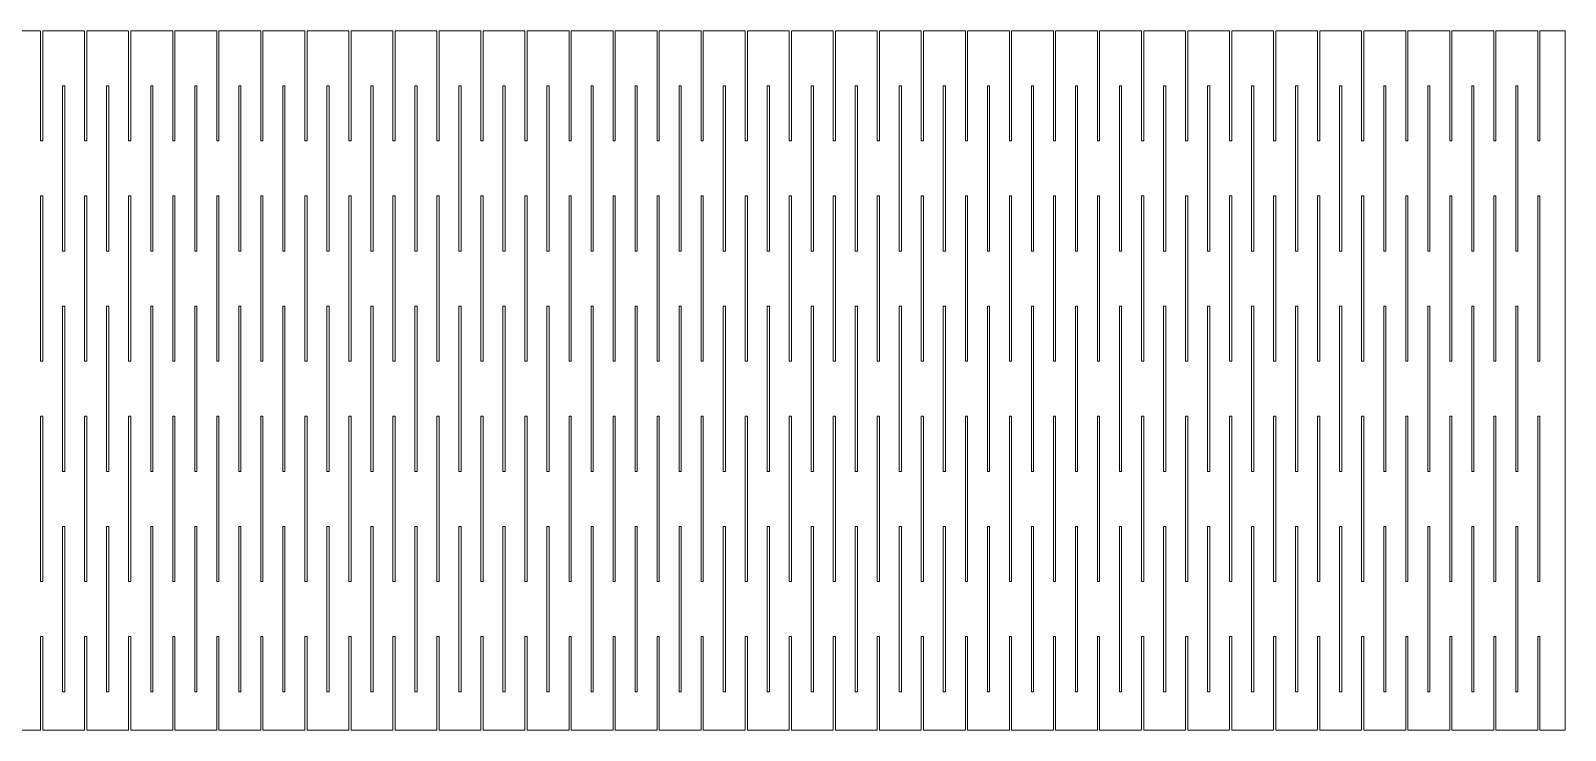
# Model space of a CAD drawing. Header units: millimetres. Extents: x 4 to 421, y -237 to -7.
# Drawn here: x 322.2 to 420.6, y -52.1 to -7.3 of the extents above; entities that cross this region are included whole.
import ezdxf

# ---------------------------------------------------------------- set-up
doc = ezdxf.new("R2010")
doc.units = ezdxf.units.MM
doc.header["$MEASUREMENT"] = 0
doc.layers.add('Layer 1', color=7, linetype='Continuous', lineweight=0)

msp = doc.modelspace()

# ---------------------------------------------------------------- linework, layer by layer
at = {"layer": 'Layer 1', "color": 5, "lineweight": 0, "true_color": 0x0000ff}
for p, q in [((322.846, -7.258), (320.165, -7.258)), ((322.846, -7.258), (322.846, -14.314)), ((322.987, -14.314), (322.987, -7.258)), ((325.668, -7.258), (322.987, -7.258)), ((325.668, -7.258), (325.668, -14.314)), ((325.809, -14.314), (325.809, -7.258)), ((328.49, -7.258), (325.809, -7.258)), ((328.49, -7.258), (328.49, -14.314)), ((328.631, -14.314), (328.631, -7.258)), ((331.313, -7.258), (328.631, -7.258)), ((331.313, -7.258), (331.313, -14.314)), ((331.454, -14.314), (331.454, -7.258)), ((334.135, -7.258), (331.454, -7.258)), ((334.135, -7.258), (334.135, -14.314)), ((334.276, -14.314), (334.276, -7.258)), ((336.957, -7.258), (334.276, -7.258)), ((336.957, -7.258), (336.957, -14.314)), ((337.098, -14.314), (337.098, -7.258)), ((339.779, -7.258), (337.098, -7.258)), ((339.779, -7.258), (339.779, -14.314)), ((339.92, -14.314), (339.92, -7.258)), ((342.601, -7.258), (339.92, -7.258)), ((342.601, -7.258), (342.601, -14.314)), ((342.743, -14.314), (342.743, -7.258)), ((345.424, -7.258), (342.743, -7.258)), ((345.424, -7.258), (345.424, -14.314)), ((345.565, -14.314), (345.565, -7.258)), ((348.246, -7.258), (345.565, -7.258)), ((348.246, -7.258), (348.246, -14.314)), ((348.387, -14.314), (348.387, -7.258)), ((351.068, -7.258), (348.387, -7.258)), ((351.068, -7.258), (351.068, -14.314)), ((351.209, -14.314), (351.209, -7.258)), ((353.89, -7.258), (351.209, -7.258)), ((353.89, -7.258), (353.89, -14.314)), ((354.031, -14.314), (354.031, -7.258)), ((356.713, -7.258), (354.031, -7.258)), ((356.713, -7.258), (356.713, -14.314)), ((356.854, -14.314), (356.854, -7.258)), ((359.535, -7.258), (356.854, -7.258)), ((359.535, -7.258), (359.535, -14.314)), ((359.676, -14.314), (359.676, -7.258)), ((362.357, -7.258), (359.676, -7.258)), ((362.357, -7.258), (362.357, -14.314)), ((362.498, -14.314), (362.498, -7.258)), ((365.179, -7.258), (362.498, -7.258)), ((365.179, -7.258), (365.179, -14.314)), ((365.32, -14.314), (365.32, -7.258)), ((368.001, -7.258), (365.32, -7.258)), ((368.001, -7.258), (368.001, -14.314)), ((368.143, -14.314), (368.143, -7.258)), ((370.824, -7.258), (368.143, -7.258)), ((370.824, -7.258), (370.824, -14.314)), ((370.965, -14.314), (370.965, -7.258)), ((373.646, -7.258), (370.965, -7.258)), ((373.646, -7.258), (373.646, -14.314)), ((373.787, -14.314), (373.787, -7.258)), ((376.468, -7.258), (373.787, -7.258)), ((376.468, -7.258), (376.468, -14.314)), ((376.609, -14.314), (376.609, -7.258)), ((379.29, -7.258), (376.609, -7.258)), ((379.29, -7.258), (379.29, -14.314)), ((379.431, -14.314), (379.431, -7.258)), ((382.113, -7.258), (379.431, -7.258)), ((382.113, -7.258), (382.113, -14.314)), ((382.254, -14.314), (382.254, -7.258)), ((384.935, -7.258), (382.254, -7.258)), ((384.935, -7.258), (384.935, -14.314)), ((385.076, -14.314), (385.076, -7.258)), ((387.757, -7.258), (385.076, -7.258)), ((387.757, -7.258), (387.757, -14.314)), ((387.898, -14.314), (387.898, -7.258)), ((390.579, -7.258), (387.898, -7.258)), ((390.579, -7.258), (390.579, -14.314)), ((390.72, -14.314), (390.72, -7.258)), ((393.401, -7.258), (390.72, -7.258)), ((393.401, -7.258), (393.401, -14.314)), ((393.543, -14.314), (393.543, -7.258)), ((396.224, -7.258), (393.543, -7.258)), ((396.224, -7.258), (396.224, -14.314)), ((396.365, -14.314), (396.365, -7.258)), ((399.046, -7.258), (396.365, -7.258)), ((399.046, -7.258), (399.046, -14.314)), ((399.187, -14.314), (399.187, -7.258)), ((401.868, -7.258), (399.187, -7.258)), ((401.868, -7.258), (401.868, -14.314)), ((402.009, -14.314), (402.009, -7.258)), ((404.69, -7.258), (402.009, -7.258)), ((404.69, -7.258), (404.69, -14.314)), ((404.831, -14.314), (404.831, -7.258)), ((407.513, -7.258), (404.831, -7.258)), ((407.513, -7.258), (407.513, -14.314)), ((407.654, -14.314), (407.654, -7.258)), ((410.335, -7.258), (407.654, -7.258)), ((410.335, -7.258), (410.335, -14.314)), ((410.476, -14.314), (410.476, -7.258)), ((413.157, -7.258), (410.476, -7.258)), ((413.157, -7.258), (413.157, -14.314)), ((413.298, -14.314), (413.298, -7.258)), ((415.979, -7.258), (413.298, -7.258)), ((415.979, -7.258), (415.979, -14.314)), ((416.12, -14.314), (416.12, -7.258)), ((418.801, -7.258), (416.12, -7.258)), ((418.801, -7.258), (418.801, -14.314)), ((420.565, -7.258), (418.943, -7.258)), ((418.943, -14.314), (418.943, -7.258)), ((420.565, -52.061), (420.565, -7.258)), ((324.398, -10.786), (324.257, -10.786)), ((324.257, -10.786), (324.257, -21.369)), ((324.398, -21.369), (324.398, -10.786)), ((327.22, -10.786), (327.079, -10.786)), ((327.079, -10.786), (327.079, -21.369)), ((327.22, -21.369), (327.22, -10.786)), ((330.043, -10.786), (329.901, -10.786)), ((329.901, -10.786), (329.901, -21.369)), ((330.043, -21.369), (330.043, -10.786)), ((332.865, -10.786), (332.724, -10.786)), ((332.724, -10.786), (332.724, -21.369)), ((332.865, -21.369), (332.865, -10.786)), ((335.687, -10.786), (335.546, -10.786)), ((335.546, -10.786), (335.546, -21.369)), ((335.687, -21.369), (335.687, -10.786)), ((338.509, -10.786), (338.368, -10.786)), ((338.368, -10.786), (338.368, -21.369)), ((338.509, -21.369), (338.509, -10.786)), ((341.331, -10.786), (341.19, -10.786)), ((341.19, -10.786), (341.19, -21.369)), ((341.331, -21.369), (341.331, -10.786)), ((344.154, -10.786), (344.013, -10.786)), ((344.013, -10.786), (344.013, -21.369)), ((344.154, -21.369), (344.154, -10.786)), ((346.976, -10.786), (346.835, -10.786)), ((346.835, -10.786), (346.835, -21.369)), ((346.976, -21.369), (346.976, -10.786)), ((349.798, -10.786), (349.657, -10.786)), ((349.657, -10.786), (349.657, -21.369)), ((349.798, -21.369), (349.798, -10.786)), ((352.62, -10.786), (352.479, -10.786)), ((352.479, -10.786), (352.479, -21.369)), ((352.62, -21.369), (352.62, -10.786)), ((355.443, -10.786), (355.301, -10.786)), ((355.301, -10.786), (355.301, -21.369)), ((355.443, -21.369), (355.443, -10.786)), ((358.265, -10.786), (358.124, -10.786)), ((358.124, -10.786), (358.124, -21.369)), ((358.265, -21.369), (358.265, -10.786)), ((361.087, -10.786), (360.946, -10.786)), ((360.946, -10.786), (360.946, -21.369)), ((361.087, -21.369), (361.087, -10.786)), ((363.909, -10.786), (363.768, -10.786)), ((363.768, -10.786), (363.768, -21.369)), ((363.909, -21.369), (363.909, -10.786)), ((366.731, -10.786), (366.59, -10.786)), ((366.59, -10.786), (366.59, -21.369)), ((366.731, -21.369), (366.731, -10.786)), ((369.554, -10.786), (369.413, -10.786)), ((369.413, -10.786), (369.413, -21.369)), ((369.554, -21.369), (369.554, -10.786)), ((372.376, -10.786), (372.235, -10.786)), ((372.235, -10.786), (372.235, -21.369)), ((372.376, -21.369), (372.376, -10.786)), ((375.198, -10.786), (375.057, -10.786)), ((375.057, -10.786), (375.057, -21.369)), ((375.198, -21.369), (375.198, -10.786)), ((378.02, -10.786), (377.879, -10.786)), ((377.879, -10.786), (377.879, -21.369)), ((378.02, -21.369), (378.02, -10.786)), ((380.843, -10.786), (380.701, -10.786)), ((380.701, -10.786), (380.701, -21.369)), ((380.843, -21.369), (380.843, -10.786)), ((383.665, -10.786), (383.524, -10.786)), ((383.524, -10.786), (383.524, -21.369)), ((383.665, -21.369), (383.665, -10.786)), ((386.487, -10.786), (386.346, -10.786)), ((386.346, -10.786), (386.346, -21.369)), ((386.487, -21.369), (386.487, -10.786)), ((389.309, -10.786), (389.168, -10.786)), ((389.168, -10.786), (389.168, -21.369)), ((389.309, -21.369), (389.309, -10.786)), ((392.131, -10.786), (391.99, -10.786)), ((391.99, -10.786), (391.99, -21.369)), ((392.131, -21.369), (392.131, -10.786)), ((394.954, -10.786), (394.813, -10.786)), ((394.813, -10.786), (394.813, -21.369)), ((394.954, -21.369), (394.954, -10.786)), ((397.776, -10.786), (397.635, -10.786)), ((397.635, -10.786), (397.635, -21.369)), ((397.776, -21.369), (397.776, -10.786)), ((400.598, -10.786), (400.457, -10.786)), ((400.457, -10.786), (400.457, -21.369)), ((400.598, -21.369), (400.598, -10.786)), ((403.42, -10.786), (403.279, -10.786)), ((403.279, -10.786), (403.279, -21.369)), ((403.42, -21.369), (403.42, -10.786)), ((406.243, -10.786), (406.101, -10.786)), ((406.101, -10.786), (406.101, -21.369)), ((406.243, -21.369), (406.243, -10.786)), ((409.065, -10.786), (408.924, -10.786)), ((408.924, -10.786), (408.924, -21.369)), ((409.065, -21.369), (409.065, -10.786)), ((411.887, -10.786), (411.746, -10.786)), ((411.746, -10.786), (411.746, -21.369)), ((411.887, -21.369), (411.887, -10.786)), ((414.709, -10.786), (414.568, -10.786)), ((414.568, -10.786), (414.568, -21.369)), ((414.709, -21.369), (414.709, -10.786)), ((417.531, -10.786), (417.39, -10.786)), ((417.39, -10.786), (417.39, -21.369)), ((417.531, -21.369), (417.531, -10.786)), ((322.846, -14.314), (322.987, -14.314)), ((325.668, -14.314), (325.809, -14.314)), ((328.49, -14.314), (328.631, -14.314)), ((331.313, -14.314), (331.454, -14.314)), ((334.135, -14.314), (334.276, -14.314)), ((336.957, -14.314), (337.098, -14.314)), ((339.779, -14.314), (339.92, -14.314)), ((342.601, -14.314), (342.743, -14.314)), ((345.424, -14.314), (345.565, -14.314)), ((348.246, -14.314), (348.387, -14.314)), ((351.068, -14.314), (351.209, -14.314)), ((353.89, -14.314), (354.031, -14.314)), ((356.713, -14.314), (356.854, -14.314)), ((359.535, -14.314), (359.676, -14.314)), ((362.357, -14.314), (362.498, -14.314)), ((365.179, -14.314), (365.32, -14.314)), ((368.001, -14.314), (368.143, -14.314)), ((370.824, -14.314), (370.965, -14.314)), ((373.646, -14.314), (373.787, -14.314)), ((376.468, -14.314), (376.609, -14.314)), ((379.29, -14.314), (379.431, -14.314)), ((382.113, -14.314), (382.254, -14.314)), ((384.935, -14.314), (385.076, -14.314)), ((387.757, -14.314), (387.898, -14.314)), ((390.579, -14.314), (390.72, -14.314)), ((393.401, -14.314), (393.543, -14.314)), ((396.224, -14.314), (396.365, -14.314)), ((399.046, -14.314), (399.187, -14.314)), ((401.868, -14.314), (402.009, -14.314)), ((404.69, -14.314), (404.831, -14.314)), ((407.513, -14.314), (407.654, -14.314)), ((410.335, -14.314), (410.476, -14.314)), ((413.157, -14.314), (413.298, -14.314)), ((415.979, -14.314), (416.12, -14.314)), ((418.801, -14.314), (418.943, -14.314)), ((322.846, -17.842), (322.846, -28.425)), ((322.987, -17.842), (322.846, -17.842)), ((322.987, -28.425), (322.987, -17.842)), ((325.668, -17.842), (325.668, -28.425)), ((325.809, -17.842), (325.668, -17.842)), ((325.809, -28.425), (325.809, -17.842)), ((328.49, -17.842), (328.49, -28.425)), ((328.631, -17.842), (328.49, -17.842)), ((328.631, -28.425), (328.631, -17.842)), ((331.313, -17.842), (331.313, -28.425)), ((331.454, -17.842), (331.313, -17.842)), ((331.454, -28.425), (331.454, -17.842)), ((334.135, -17.842), (334.135, -28.425)), ((334.276, -17.842), (334.135, -17.842)), ((334.276, -28.425), (334.276, -17.842)), ((336.957, -17.842), (336.957, -28.425)), ((337.098, -17.842), (336.957, -17.842)), ((337.098, -28.425), (337.098, -17.842)), ((339.779, -17.842), (339.779, -28.425)), ((339.92, -17.842), (339.779, -17.842)), ((339.92, -28.425), (339.92, -17.842)), ((342.601, -17.842), (342.601, -28.425)), ((342.743, -17.842), (342.601, -17.842)), ((342.743, -28.425), (342.743, -17.842)), ((345.424, -17.842), (345.424, -28.425)), ((345.565, -17.842), (345.424, -17.842)), ((345.565, -28.425), (345.565, -17.842)), ((348.246, -17.842), (348.246, -28.425)), ((348.387, -17.842), (348.246, -17.842)), ((348.387, -28.425), (348.387, -17.842)), ((351.068, -17.842), (351.068, -28.425)), ((351.209, -17.842), (351.068, -17.842)), ((351.209, -28.425), (351.209, -17.842)), ((353.89, -17.842), (353.89, -28.425)), ((354.031, -17.842), (353.89, -17.842)), ((354.031, -28.425), (354.031, -17.842)), ((356.713, -17.842), (356.713, -28.425)), ((356.854, -17.842), (356.713, -17.842)), ((356.854, -28.425), (356.854, -17.842)), ((359.535, -17.842), (359.535, -28.425)), ((359.676, -17.842), (359.535, -17.842)), ((359.676, -28.425), (359.676, -17.842)), ((362.357, -17.842), (362.357, -28.425)), ((362.498, -17.842), (362.357, -17.842)), ((362.498, -28.425), (362.498, -17.842)), ((365.179, -17.842), (365.179, -28.425)), ((365.32, -17.842), (365.179, -17.842)), ((365.32, -28.425), (365.32, -17.842)), ((368.001, -17.842), (368.001, -28.425)), ((368.143, -17.842), (368.001, -17.842)), ((368.143, -28.425), (368.143, -17.842)), ((370.824, -17.842), (370.824, -28.425)), ((370.965, -17.842), (370.824, -17.842)), ((370.965, -28.425), (370.965, -17.842)), ((373.646, -17.842), (373.646, -28.425)), ((373.787, -17.842), (373.646, -17.842)), ((373.787, -28.425), (373.787, -17.842)), ((376.468, -17.842), (376.468, -28.425)), ((376.609, -17.842), (376.468, -17.842)), ((376.609, -28.425), (376.609, -17.842)), ((379.29, -17.842), (379.29, -28.425)), ((379.431, -17.842), (379.29, -17.842)), ((379.431, -28.425), (379.431, -17.842)), ((382.113, -17.842), (382.113, -28.425)), ((382.254, -17.842), (382.113, -17.842)), ((382.254, -28.425), (382.254, -17.842)), ((384.935, -17.842), (384.935, -28.425)), ((385.076, -17.842), (384.935, -17.842)), ((385.076, -28.425), (385.076, -17.842)), ((387.757, -17.842), (387.757, -28.425)), ((387.898, -17.842), (387.757, -17.842)), ((387.898, -28.425), (387.898, -17.842)), ((390.579, -17.842), (390.579, -28.425)), ((390.72, -17.842), (390.579, -17.842)), ((390.72, -28.425), (390.72, -17.842)), ((393.401, -17.842), (393.401, -28.425)), ((393.543, -17.842), (393.401, -17.842)), ((393.543, -28.425), (393.543, -17.842)), ((396.224, -17.842), (396.224, -28.425)), ((396.365, -17.842), (396.224, -17.842)), ((396.365, -28.425), (396.365, -17.842)), ((399.046, -17.842), (399.046, -28.425)), ((399.187, -17.842), (399.046, -17.842)), ((399.187, -28.425), (399.187, -17.842)), ((401.868, -17.842), (401.868, -28.425)), ((402.009, -17.842), (401.868, -17.842)), ((402.009, -28.425), (402.009, -17.842)), ((404.69, -17.842), (404.69, -28.425)), ((404.831, -17.842), (404.69, -17.842)), ((404.831, -28.425), (404.831, -17.842)), ((407.513, -17.842), (407.513, -28.425)), ((407.654, -17.842), (407.513, -17.842)), ((407.654, -28.425), (407.654, -17.842)), ((410.335, -17.842), (410.335, -28.425)), ((410.476, -17.842), (410.335, -17.842)), ((410.476, -28.425), (410.476, -17.842)), ((413.157, -17.842), (413.157, -28.425)), ((413.298, -17.842), (413.157, -17.842)), ((413.298, -28.425), (413.298, -17.842)), ((415.979, -17.842), (415.979, -28.425)), ((416.12, -17.842), (415.979, -17.842)), ((416.12, -28.425), (416.12, -17.842)), ((418.801, -17.842), (418.801, -28.425)), ((418.943, -17.842), (418.801, -17.842)), ((418.943, -28.425), (418.943, -17.842)), ((324.257, -21.369), (324.398, -21.369)), ((327.079, -21.369), (327.22, -21.369)), ((329.901, -21.369), (330.043, -21.369)), ((332.724, -21.369), (332.865, -21.369)), ((335.546, -21.369), (335.687, -21.369)), ((338.368, -21.369), (338.509, -21.369)), ((341.19, -21.369), (341.331, -21.369)), ((344.013, -21.369), (344.154, -21.369)), ((346.835, -21.369), (346.976, -21.369)), ((349.657, -21.369), (349.798, -21.369)), ((352.479, -21.369), (352.62, -21.369)), ((355.301, -21.369), (355.443, -21.369)), ((358.124, -21.369), (358.265, -21.369)), ((360.946, -21.369), (361.087, -21.369)), ((363.768, -21.369), (363.909, -21.369)), ((366.59, -21.369), (366.731, -21.369)), ((369.413, -21.369), (369.554, -21.369)), ((372.235, -21.369), (372.376, -21.369)), ((375.057, -21.369), (375.198, -21.369)), ((377.879, -21.369), (378.02, -21.369)), ((380.701, -21.369), (380.843, -21.369)), ((383.524, -21.369), (383.665, -21.369)), ((386.346, -21.369), (386.487, -21.369)), ((389.168, -21.369), (389.309, -21.369)), ((391.99, -21.369), (392.131, -21.369)), ((394.813, -21.369), (394.954, -21.369)), ((397.635, -21.369), (397.776, -21.369)), ((400.457, -21.369), (400.598, -21.369)), ((403.279, -21.369), (403.42, -21.369)), ((406.101, -21.369), (406.243, -21.369)), ((408.924, -21.369), (409.065, -21.369)), ((411.746, -21.369), (411.887, -21.369)), ((414.568, -21.369), (414.709, -21.369)), ((417.39, -21.369), (417.531, -21.369)), ((324.398, -24.897), (324.257, -24.897)), ((324.257, -24.897), (324.257, -35.48)), ((324.398, -35.48), (324.398, -24.897)), ((327.22, -24.897), (327.079, -24.897)), ((327.079, -24.897), (327.079, -35.48)), ((327.22, -35.48), (327.22, -24.897)), ((330.043, -24.897), (329.901, -24.897)), ((329.901, -24.897), (329.901, -35.48)), ((330.043, -35.48), (330.043, -24.897)), ((332.865, -24.897), (332.724, -24.897)), ((332.724, -24.897), (332.724, -35.48)), ((332.865, -35.48), (332.865, -24.897)), ((335.687, -24.897), (335.546, -24.897)), ((335.546, -24.897), (335.546, -35.48)), ((335.687, -35.48), (335.687, -24.897)), ((338.509, -24.897), (338.368, -24.897)), ((338.368, -24.897), (338.368, -35.48)), ((338.509, -35.48), (338.509, -24.897)), ((341.331, -24.897), (341.19, -24.897)), ((341.19, -24.897), (341.19, -35.48)), ((341.331, -35.48), (341.331, -24.897)), ((344.154, -24.897), (344.013, -24.897)), ((344.013, -24.897), (344.013, -35.48)), ((344.154, -35.48), (344.154, -24.897)), ((346.976, -24.897), (346.835, -24.897)), ((346.835, -24.897), (346.835, -35.48)), ((346.976, -35.48), (346.976, -24.897)), ((349.798, -24.897), (349.657, -24.897)), ((349.657, -24.897), (349.657, -35.48)), ((349.798, -35.48), (349.798, -24.897)), ((352.62, -24.897), (352.479, -24.897)), ((352.479, -24.897), (352.479, -35.48)), ((352.62, -35.48), (352.62, -24.897)), ((355.443, -24.897), (355.301, -24.897)), ((355.301, -24.897), (355.301, -35.48)), ((355.443, -35.48), (355.443, -24.897)), ((358.265, -24.897), (358.124, -24.897)), ((358.124, -24.897), (358.124, -35.48)), ((358.265, -35.48), (358.265, -24.897)), ((361.087, -24.897), (360.946, -24.897)), ((360.946, -24.897), (360.946, -35.48)), ((361.087, -35.48), (361.087, -24.897)), ((363.909, -24.897), (363.768, -24.897)), ((363.768, -24.897), (363.768, -35.48)), ((363.909, -35.48), (363.909, -24.897)), ((366.731, -24.897), (366.59, -24.897)), ((366.59, -24.897), (366.59, -35.48)), ((366.731, -35.48), (366.731, -24.897)), ((369.554, -24.897), (369.413, -24.897)), ((369.413, -24.897), (369.413, -35.48)), ((369.554, -35.48), (369.554, -24.897)), ((372.376, -24.897), (372.235, -24.897)), ((372.235, -24.897), (372.235, -35.48)), ((372.376, -35.48), (372.376, -24.897)), ((375.198, -24.897), (375.057, -24.897)), ((375.057, -24.897), (375.057, -35.48)), ((375.198, -35.48), (375.198, -24.897)), ((378.02, -24.897), (377.879, -24.897)), ((377.879, -24.897), (377.879, -35.48)), ((378.02, -35.48), (378.02, -24.897)), ((380.843, -24.897), (380.701, -24.897)), ((380.701, -24.897), (380.701, -35.48)), ((380.843, -35.48), (380.843, -24.897)), ((383.665, -24.897), (383.524, -24.897)), ((383.524, -24.897), (383.524, -35.48)), ((383.665, -35.48), (383.665, -24.897)), ((386.487, -24.897), (386.346, -24.897)), ((386.346, -24.897), (386.346, -35.48)), ((386.487, -35.48), (386.487, -24.897)), ((389.309, -24.897), (389.168, -24.897)), ((389.168, -24.897), (389.168, -35.48)), ((389.309, -35.48), (389.309, -24.897)), ((392.131, -24.897), (391.99, -24.897)), ((391.99, -24.897), (391.99, -35.48)), ((392.131, -35.48), (392.131, -24.897)), ((394.954, -24.897), (394.813, -24.897)), ((394.813, -24.897), (394.813, -35.48)), ((394.954, -35.48), (394.954, -24.897)), ((397.776, -24.897), (397.635, -24.897)), ((397.635, -24.897), (397.635, -35.48)), ((397.776, -35.48), (397.776, -24.897)), ((400.598, -24.897), (400.457, -24.897)), ((400.457, -24.897), (400.457, -35.48)), ((400.598, -35.48), (400.598, -24.897)), ((403.42, -24.897), (403.279, -24.897)), ((403.279, -24.897), (403.279, -35.48)), ((403.42, -35.48), (403.42, -24.897)), ((406.243, -24.897), (406.101, -24.897)), ((406.101, -24.897), (406.101, -35.48)), ((406.243, -35.48), (406.243, -24.897)), ((409.065, -24.897), (408.924, -24.897)), ((408.924, -24.897), (408.924, -35.48)), ((409.065, -35.48), (409.065, -24.897)), ((411.887, -24.897), (411.746, -24.897)), ((411.746, -24.897), (411.746, -35.48)), ((411.887, -35.48), (411.887, -24.897)), ((414.709, -24.897), (414.568, -24.897)), ((414.568, -24.897), (414.568, -35.48)), ((414.709, -35.48), (414.709, -24.897)), ((417.531, -24.897), (417.39, -24.897)), ((417.39, -24.897), (417.39, -35.48)), ((417.531, -35.48), (417.531, -24.897)), ((322.846, -28.425), (322.987, -28.425)), ((325.668, -28.425), (325.809, -28.425)), ((328.49, -28.425), (328.631, -28.425)), ((331.313, -28.425), (331.454, -28.425)), ((334.135, -28.425), (334.276, -28.425)), ((336.957, -28.425), (337.098, -28.425)), ((339.779, -28.425), (339.92, -28.425)), ((342.601, -28.425), (342.743, -28.425)), ((345.424, -28.425), (345.565, -28.425)), ((348.246, -28.425), (348.387, -28.425)), ((351.068, -28.425), (351.209, -28.425)), ((353.89, -28.425), (354.031, -28.425)), ((356.713, -28.425), (356.854, -28.425)), ((359.535, -28.425), (359.676, -28.425)), ((362.357, -28.425), (362.498, -28.425)), ((365.179, -28.425), (365.32, -28.425)), ((368.001, -28.425), (368.143, -28.425)), ((370.824, -28.425), (370.965, -28.425)), ((373.646, -28.425), (373.787, -28.425)), ((376.468, -28.425), (376.609, -28.425)), ((379.29, -28.425), (379.431, -28.425)), ((382.113, -28.425), (382.254, -28.425)), ((384.935, -28.425), (385.076, -28.425)), ((387.757, -28.425), (387.898, -28.425)), ((390.579, -28.425), (390.72, -28.425)), ((393.401, -28.425), (393.543, -28.425)), ((396.224, -28.425), (396.365, -28.425)), ((399.046, -28.425), (399.187, -28.425)), ((401.868, -28.425), (402.009, -28.425)), ((404.69, -28.425), (404.831, -28.425)), ((407.513, -28.425), (407.654, -28.425)), ((410.335, -28.425), (410.476, -28.425)), ((413.157, -28.425), (413.298, -28.425)), ((415.979, -28.425), (416.12, -28.425)), ((418.801, -28.425), (418.943, -28.425)), ((322.846, -31.953), (322.846, -42.536)), ((322.987, -31.953), (322.846, -31.953)), ((322.987, -42.536), (322.987, -31.953)), ((325.668, -31.953), (325.668, -42.536)), ((325.809, -31.953), (325.668, -31.953)), ((325.809, -42.536), (325.809, -31.953)), ((328.49, -31.953), (328.49, -42.536)), ((328.631, -31.953), (328.49, -31.953)), ((328.631, -42.536), (328.631, -31.953)), ((331.313, -31.953), (331.313, -42.536)), ((331.454, -31.953), (331.313, -31.953)), ((331.454, -42.536), (331.454, -31.953)), ((334.135, -31.953), (334.135, -42.536)), ((334.276, -31.953), (334.135, -31.953)), ((334.276, -42.536), (334.276, -31.953)), ((336.957, -31.953), (336.957, -42.536)), ((337.098, -31.953), (336.957, -31.953)), ((337.098, -42.536), (337.098, -31.953)), ((339.779, -31.953), (339.779, -42.536)), ((339.92, -31.953), (339.779, -31.953)), ((339.92, -42.536), (339.92, -31.953)), ((342.601, -31.953), (342.601, -42.536)), ((342.743, -31.953), (342.601, -31.953)), ((342.743, -42.536), (342.743, -31.953)), ((345.424, -31.953), (345.424, -42.536)), ((345.565, -31.953), (345.424, -31.953)), ((345.565, -42.536), (345.565, -31.953)), ((348.246, -31.953), (348.246, -42.536)), ((348.387, -31.953), (348.246, -31.953)), ((348.387, -42.536), (348.387, -31.953)), ((351.068, -31.953), (351.068, -42.536)), ((351.209, -31.953), (351.068, -31.953)), ((351.209, -42.536), (351.209, -31.953)), ((353.89, -31.953), (353.89, -42.536)), ((354.031, -31.953), (353.89, -31.953)), ((354.031, -42.536), (354.031, -31.953)), ((356.713, -31.953), (356.713, -42.536)), ((356.854, -31.953), (356.713, -31.953)), ((356.854, -42.536), (356.854, -31.953)), ((359.535, -31.953), (359.535, -42.536)), ((359.676, -31.953), (359.535, -31.953)), ((359.676, -42.536), (359.676, -31.953)), ((362.357, -31.953), (362.357, -42.536)), ((362.498, -31.953), (362.357, -31.953)), ((362.498, -42.536), (362.498, -31.953)), ((365.179, -31.953), (365.179, -42.536)), ((365.32, -31.953), (365.179, -31.953)), ((365.32, -42.536), (365.32, -31.953)), ((368.001, -31.953), (368.001, -42.536)), ((368.143, -31.953), (368.001, -31.953)), ((368.143, -42.536), (368.143, -31.953)), ((370.824, -31.953), (370.824, -42.536)), ((370.965, -31.953), (370.824, -31.953)), ((370.965, -42.536), (370.965, -31.953)), ((373.646, -31.953), (373.646, -42.536)), ((373.787, -31.953), (373.646, -31.953)), ((373.787, -42.536), (373.787, -31.953)), ((376.468, -31.953), (376.468, -42.536)), ((376.609, -31.953), (376.468, -31.953)), ((376.609, -42.536), (376.609, -31.953)), ((379.29, -31.953), (379.29, -42.536)), ((379.431, -31.953), (379.29, -31.953)), ((379.431, -42.536), (379.431, -31.953)), ((382.113, -31.953), (382.113, -42.536)), ((382.254, -31.953), (382.113, -31.953)), ((382.254, -42.536), (382.254, -31.953)), ((384.935, -31.953), (384.935, -42.536)), ((385.076, -31.953), (384.935, -31.953)), ((385.076, -42.536), (385.076, -31.953)), ((387.757, -31.953), (387.757, -42.536)), ((387.898, -31.953), (387.757, -31.953)), ((387.898, -42.536), (387.898, -31.953)), ((390.579, -31.953), (390.579, -42.536)), ((390.72, -31.953), (390.579, -31.953)), ((390.72, -42.536), (390.72, -31.953)), ((393.401, -31.953), (393.401, -42.536)), ((393.543, -31.953), (393.401, -31.953)), ((393.543, -42.536), (393.543, -31.953)), ((396.224, -31.953), (396.224, -42.536)), ((396.365, -31.953), (396.224, -31.953)), ((396.365, -42.536), (396.365, -31.953)), ((399.046, -31.953), (399.046, -42.536)), ((399.187, -31.953), (399.046, -31.953)), ((399.187, -42.536), (399.187, -31.953)), ((401.868, -31.953), (401.868, -42.536)), ((402.009, -31.953), (401.868, -31.953)), ((402.009, -42.536), (402.009, -31.953)), ((404.69, -31.953), (404.69, -42.536)), ((404.831, -31.953), (404.69, -31.953)), ((404.831, -42.536), (404.831, -31.953)), ((407.513, -31.953), (407.513, -42.536)), ((407.654, -31.953), (407.513, -31.953)), ((407.654, -42.536), (407.654, -31.953)), ((410.335, -31.953), (410.335, -42.536)), ((410.476, -31.953), (410.335, -31.953)), ((410.476, -42.536), (410.476, -31.953)), ((413.157, -31.953), (413.157, -42.536)), ((413.298, -31.953), (413.157, -31.953)), ((413.298, -42.536), (413.298, -31.953)), ((415.979, -31.953), (415.979, -42.536)), ((416.12, -31.953), (415.979, -31.953)), ((416.12, -42.536), (416.12, -31.953)), ((418.801, -31.953), (418.801, -42.536)), ((418.943, -31.953), (418.801, -31.953)), ((418.943, -42.536), (418.943, -31.953)), ((324.257, -35.48), (324.398, -35.48)), ((327.079, -35.48), (327.22, -35.48)), ((329.901, -35.48), (330.043, -35.48)), ((332.724, -35.48), (332.865, -35.48)), ((335.546, -35.48), (335.687, -35.48)), ((338.368, -35.48), (338.509, -35.48)), ((341.19, -35.48), (341.331, -35.48)), ((344.013, -35.48), (344.154, -35.48)), ((346.835, -35.48), (346.976, -35.48)), ((349.657, -35.48), (349.798, -35.48)), ((352.479, -35.48), (352.62, -35.48)), ((355.301, -35.48), (355.443, -35.48)), ((358.124, -35.48), (358.265, -35.48)), ((360.946, -35.48), (361.087, -35.48)), ((363.768, -35.48), (363.909, -35.48)), ((366.59, -35.48), (366.731, -35.48)), ((369.413, -35.48), (369.554, -35.48)), ((372.235, -35.48), (372.376, -35.48)), ((375.057, -35.48), (375.198, -35.48)), ((377.879, -35.48), (378.02, -35.48)), ((380.701, -35.48), (380.843, -35.48)), ((383.524, -35.48), (383.665, -35.48)), ((386.346, -35.48), (386.487, -35.48)), ((389.168, -35.48), (389.309, -35.48)), ((391.99, -35.48), (392.131, -35.48)), ((394.813, -35.48), (394.954, -35.48)), ((397.635, -35.48), (397.776, -35.48)), ((400.457, -35.48), (400.598, -35.48)), ((403.279, -35.48), (403.42, -35.48)), ((406.101, -35.48), (406.243, -35.48)), ((408.924, -35.48), (409.065, -35.48)), ((411.746, -35.48), (411.887, -35.48)), ((414.568, -35.48), (414.709, -35.48)), ((417.39, -35.48), (417.531, -35.48)), ((324.257, -39.008), (324.257, -49.592)), ((324.398, -39.008), (324.257, -39.008)), ((324.398, -49.592), (324.398, -39.008)), ((327.079, -39.008), (327.079, -49.592)), ((327.22, -39.008), (327.079, -39.008)), ((327.22, -49.592), (327.22, -39.008)), ((329.901, -39.008), (329.901, -49.592)), ((330.043, -39.008), (329.901, -39.008)), ((330.043, -49.592), (330.043, -39.008)), ((332.724, -39.008), (332.724, -49.592)), ((332.865, -39.008), (332.724, -39.008)), ((332.865, -49.592), (332.865, -39.008)), ((335.546, -39.008), (335.546, -49.592)), ((335.687, -39.008), (335.546, -39.008)), ((335.687, -49.592), (335.687, -39.008)), ((338.368, -39.008), (338.368, -49.592)), ((338.509, -39.008), (338.368, -39.008)), ((338.509, -49.592), (338.509, -39.008)), ((341.19, -39.008), (341.19, -49.592)), ((341.331, -39.008), (341.19, -39.008)), ((341.331, -49.592), (341.331, -39.008)), ((344.013, -39.008), (344.013, -49.592)), ((344.154, -39.008), (344.013, -39.008)), ((344.154, -49.592), (344.154, -39.008)), ((346.835, -39.008), (346.835, -49.592)), ((346.976, -39.008), (346.835, -39.008)), ((346.976, -49.592), (346.976, -39.008)), ((349.657, -39.008), (349.657, -49.592)), ((349.798, -39.008), (349.657, -39.008)), ((349.798, -49.592), (349.798, -39.008)), ((352.479, -39.008), (352.479, -49.592)), ((352.62, -39.008), (352.479, -39.008)), ((352.62, -49.592), (352.62, -39.008)), ((355.301, -39.008), (355.301, -49.592)), ((355.443, -39.008), (355.301, -39.008)), ((355.443, -49.592), (355.443, -39.008)), ((358.124, -39.008), (358.124, -49.592)), ((358.265, -39.008), (358.124, -39.008)), ((358.265, -49.592), (358.265, -39.008)), ((360.946, -39.008), (360.946, -49.592)), ((361.087, -39.008), (360.946, -39.008)), ((361.087, -49.592), (361.087, -39.008)), ((363.768, -39.008), (363.768, -49.592)), ((363.909, -39.008), (363.768, -39.008)), ((363.909, -49.592), (363.909, -39.008)), ((366.59, -39.008), (366.59, -49.592)), ((366.731, -39.008), (366.59, -39.008)), ((366.731, -49.592), (366.731, -39.008)), ((369.413, -39.008), (369.413, -49.592)), ((369.554, -39.008), (369.413, -39.008)), ((369.554, -49.592), (369.554, -39.008)), ((372.235, -39.008), (372.235, -49.592)), ((372.376, -39.008), (372.235, -39.008)), ((372.376, -49.592), (372.376, -39.008)), ((375.057, -39.008), (375.057, -49.592)), ((375.198, -39.008), (375.057, -39.008)), ((375.198, -49.592), (375.198, -39.008)), ((377.879, -39.008), (377.879, -49.592)), ((378.02, -39.008), (377.879, -39.008)), ((378.02, -49.592), (378.02, -39.008)), ((380.701, -39.008), (380.701, -49.592)), ((380.843, -39.008), (380.701, -39.008)), ((380.843, -49.592), (380.843, -39.008)), ((383.524, -39.008), (383.524, -49.592)), ((383.665, -39.008), (383.524, -39.008)), ((383.665, -49.592), (383.665, -39.008)), ((386.346, -39.008), (386.346, -49.592)), ((386.487, -39.008), (386.346, -39.008)), ((386.487, -49.592), (386.487, -39.008)), ((389.168, -39.008), (389.168, -49.592)), ((389.309, -39.008), (389.168, -39.008)), ((389.309, -49.592), (389.309, -39.008)), ((391.99, -39.008), (391.99, -49.592)), ((392.131, -39.008), (391.99, -39.008)), ((392.131, -49.592), (392.131, -39.008)), ((394.813, -39.008), (394.813, -49.592)), ((394.954, -39.008), (394.813, -39.008)), ((394.954, -49.592), (394.954, -39.008)), ((397.635, -39.008), (397.635, -49.592)), ((397.776, -39.008), (397.635, -39.008)), ((397.776, -49.592), (397.776, -39.008)), ((400.457, -39.008), (400.457, -49.592)), ((400.598, -39.008), (400.457, -39.008)), ((400.598, -49.592), (400.598, -39.008)), ((403.279, -39.008), (403.279, -49.592)), ((403.42, -39.008), (403.279, -39.008)), ((403.42, -49.592), (403.42, -39.008)), ((406.101, -39.008), (406.101, -49.592)), ((406.243, -39.008), (406.101, -39.008)), ((406.243, -49.592), (406.243, -39.008)), ((408.924, -39.008), (408.924, -49.592)), ((409.065, -39.008), (408.924, -39.008)), ((409.065, -49.592), (409.065, -39.008)), ((411.746, -39.008), (411.746, -49.592)), ((411.887, -39.008), (411.746, -39.008)), ((411.887, -49.592), (411.887, -39.008)), ((414.568, -39.008), (414.568, -49.592)), ((414.709, -39.008), (414.568, -39.008)), ((414.709, -49.592), (414.709, -39.008)), ((417.39, -39.008), (417.39, -49.592)), ((417.531, -39.008), (417.39, -39.008)), ((417.531, -49.592), (417.531, -39.008)), ((322.846, -42.536), (322.987, -42.536)), ((325.668, -42.536), (325.809, -42.536)), ((328.49, -42.536), (328.631, -42.536)), ((331.313, -42.536), (331.454, -42.536)), ((334.135, -42.536), (334.276, -42.536)), ((336.957, -42.536), (337.098, -42.536)), ((339.779, -42.536), (339.92, -42.536)), ((342.601, -42.536), (342.743, -42.536)), ((345.424, -42.536), (345.565, -42.536)), ((348.246, -42.536), (348.387, -42.536)), ((351.068, -42.536), (351.209, -42.536)), ((353.89, -42.536), (354.031, -42.536)), ((356.713, -42.536), (356.854, -42.536)), ((359.535, -42.536), (359.676, -42.536)), ((362.357, -42.536), (362.498, -42.536)), ((365.179, -42.536), (365.32, -42.536)), ((368.001, -42.536), (368.143, -42.536)), ((370.824, -42.536), (370.965, -42.536)), ((373.646, -42.536), (373.787, -42.536)), ((376.468, -42.536), (376.609, -42.536)), ((379.29, -42.536), (379.431, -42.536)), ((382.113, -42.536), (382.254, -42.536)), ((384.935, -42.536), (385.076, -42.536)), ((387.757, -42.536), (387.898, -42.536)), ((390.579, -42.536), (390.72, -42.536)), ((393.401, -42.536), (393.543, -42.536)), ((396.224, -42.536), (396.365, -42.536)), ((399.046, -42.536), (399.187, -42.536)), ((401.868, -42.536), (402.009, -42.536)), ((404.69, -42.536), (404.831, -42.536)), ((407.513, -42.536), (407.654, -42.536)), ((410.335, -42.536), (410.476, -42.536)), ((413.157, -42.536), (413.298, -42.536)), ((415.979, -42.536), (416.12, -42.536)), ((418.801, -42.536), (418.943, -42.536)), ((322.987, -46.064), (322.846, -46.064)), ((322.846, -46.064), (322.846, -52.061)), ((322.987, -52.061), (322.987, -46.064)), ((325.809, -46.064), (325.668, -46.064)), ((325.668, -46.064), (325.668, -52.061)), ((325.809, -52.061), (325.809, -46.064)), ((328.631, -46.064), (328.49, -46.064)), ((328.49, -46.064), (328.49, -52.061)), ((328.631, -52.061), (328.631, -46.064)), ((331.454, -46.064), (331.313, -46.064)), ((331.313, -46.064), (331.313, -52.061)), ((331.454, -52.061), (331.454, -46.064)), ((334.276, -46.064), (334.135, -46.064)), ((334.135, -46.064), (334.135, -52.061)), ((334.276, -52.061), (334.276, -46.064)), ((337.098, -46.064), (336.957, -46.064)), ((336.957, -46.064), (336.957, -52.061)), ((337.098, -52.061), (337.098, -46.064)), ((339.92, -46.064), (339.779, -46.064)), ((339.779, -46.064), (339.779, -52.061)), ((339.92, -52.061), (339.92, -46.064)), ((342.743, -46.064), (342.601, -46.064)), ((342.601, -46.064), (342.601, -52.061)), ((342.743, -52.061), (342.743, -46.064)), ((345.565, -46.064), (345.424, -46.064)), ((345.424, -46.064), (345.424, -52.061)), ((345.565, -52.061), (345.565, -46.064)), ((348.387, -46.064), (348.246, -46.064)), ((348.246, -46.064), (348.246, -52.061)), ((348.387, -52.061), (348.387, -46.064)), ((351.209, -46.064), (351.068, -46.064)), ((351.068, -46.064), (351.068, -52.061)), ((351.209, -52.061), (351.209, -46.064)), ((354.031, -46.064), (353.89, -46.064)), ((353.89, -46.064), (353.89, -52.061)), ((354.031, -52.061), (354.031, -46.064)), ((356.854, -46.064), (356.713, -46.064)), ((356.713, -46.064), (356.713, -52.061)), ((356.854, -52.061), (356.854, -46.064)), ((359.676, -46.064), (359.535, -46.064)), ((359.535, -46.064), (359.535, -52.061)), ((359.676, -52.061), (359.676, -46.064)), ((362.498, -46.064), (362.357, -46.064)), ((362.357, -46.064), (362.357, -52.061)), ((362.498, -52.061), (362.498, -46.064)), ((365.32, -46.064), (365.179, -46.064)), ((365.179, -46.064), (365.179, -52.061)), ((365.32, -52.061), (365.32, -46.064)), ((368.143, -46.064), (368.001, -46.064)), ((368.001, -46.064), (368.001, -52.061)), ((368.143, -52.061), (368.143, -46.064)), ((370.965, -46.064), (370.824, -46.064)), ((370.824, -46.064), (370.824, -52.061)), ((370.965, -52.061), (370.965, -46.064)), ((373.787, -46.064), (373.646, -46.064)), ((373.646, -46.064), (373.646, -52.061)), ((373.787, -52.061), (373.787, -46.064)), ((376.609, -46.064), (376.468, -46.064)), ((376.468, -46.064), (376.468, -52.061)), ((376.609, -52.061), (376.609, -46.064)), ((379.431, -46.064), (379.29, -46.064)), ((379.29, -46.064), (379.29, -52.061)), ((379.431, -52.061), (379.431, -46.064)), ((382.254, -46.064), (382.113, -46.064)), ((382.113, -46.064), (382.113, -52.061)), ((382.254, -52.061), (382.254, -46.064)), ((385.076, -46.064), (384.935, -46.064)), ((384.935, -46.064), (384.935, -52.061)), ((385.076, -52.061), (385.076, -46.064)), ((387.898, -46.064), (387.757, -46.064)), ((387.757, -46.064), (387.757, -52.061)), ((387.898, -52.061), (387.898, -46.064)), ((390.72, -46.064), (390.579, -46.064)), ((390.579, -46.064), (390.579, -52.061)), ((390.72, -52.061), (390.72, -46.064)), ((393.543, -46.064), (393.401, -46.064)), ((393.401, -46.064), (393.401, -52.061)), ((393.543, -52.061), (393.543, -46.064)), ((396.365, -46.064), (396.224, -46.064)), ((396.224, -46.064), (396.224, -52.061)), ((396.365, -52.061), (396.365, -46.064)), ((399.187, -46.064), (399.046, -46.064)), ((399.046, -46.064), (399.046, -52.061)), ((399.187, -52.061), (399.187, -46.064)), ((402.009, -46.064), (401.868, -46.064)), ((401.868, -46.064), (401.868, -52.061)), ((402.009, -52.061), (402.009, -46.064)), ((404.831, -46.064), (404.69, -46.064)), ((404.69, -46.064), (404.69, -52.061)), ((404.831, -52.061), (404.831, -46.064)), ((407.654, -46.064), (407.513, -46.064)), ((407.513, -46.064), (407.513, -52.061)), ((407.654, -52.061), (407.654, -46.064)), ((410.476, -46.064), (410.335, -46.064)), ((410.335, -46.064), (410.335, -52.061)), ((410.476, -52.061), (410.476, -46.064)), ((413.298, -46.064), (413.157, -46.064)), ((413.157, -46.064), (413.157, -52.061)), ((413.298, -52.061), (413.298, -46.064)), ((416.12, -46.064), (415.979, -46.064)), ((415.979, -46.064), (415.979, -52.061)), ((416.12, -52.061), (416.12, -46.064)), ((418.943, -46.064), (418.801, -46.064)), ((418.801, -46.064), (418.801, -52.061)), ((418.943, -52.061), (418.943, -46.064)), ((324.257, -49.592), (324.398, -49.592)), ((327.079, -49.592), (327.22, -49.592)), ((329.901, -49.592), (330.043, -49.592)), ((332.724, -49.592), (332.865, -49.592)), ((335.546, -49.592), (335.687, -49.592)), ((338.368, -49.592), (338.509, -49.592)), ((341.19, -49.592), (341.331, -49.592)), ((344.013, -49.592), (344.154, -49.592)), ((346.835, -49.592), (346.976, -49.592)), ((349.657, -49.592), (349.798, -49.592)), ((352.479, -49.592), (352.62, -49.592)), ((355.301, -49.592), (355.443, -49.592)), ((358.124, -49.592), (358.265, -49.592)), ((360.946, -49.592), (361.087, -49.592)), ((363.768, -49.592), (363.909, -49.592)), ((366.59, -49.592), (366.731, -49.592)), ((369.413, -49.592), (369.554, -49.592)), ((372.235, -49.592), (372.376, -49.592)), ((375.057, -49.592), (375.198, -49.592)), ((377.879, -49.592), (378.02, -49.592)), ((380.701, -49.592), (380.843, -49.592)), ((383.524, -49.592), (383.665, -49.592)), ((386.346, -49.592), (386.487, -49.592)), ((389.168, -49.592), (389.309, -49.592)), ((391.99, -49.592), (392.131, -49.592)), ((394.813, -49.592), (394.954, -49.592)), ((397.635, -49.592), (397.776, -49.592)), ((400.457, -49.592), (400.598, -49.592)), ((403.279, -49.592), (403.42, -49.592)), ((406.101, -49.592), (406.243, -49.592)), ((408.924, -49.592), (409.065, -49.592)), ((411.746, -49.592), (411.887, -49.592)), ((414.568, -49.592), (414.709, -49.592)), ((417.39, -49.592), (417.531, -49.592)), ((320.165, -52.061), (322.846, -52.061)), ((322.987, -52.061), (325.668, -52.061)), ((325.809, -52.061), (328.49, -52.061)), ((328.631, -52.061), (331.313, -52.061)), ((331.454, -52.061), (334.135, -52.061)), ((334.276, -52.061), (336.957, -52.061)), ((337.098, -52.061), (339.779, -52.061)), ((339.92, -52.061), (342.601, -52.061)), ((342.743, -52.061), (345.424, -52.061)), ((345.565, -52.061), (348.246, -52.061)), ((348.387, -52.061), (351.068, -52.061)), ((351.209, -52.061), (353.89, -52.061)), ((354.031, -52.061), (356.713, -52.061)), ((356.854, -52.061), (359.535, -52.061)), ((359.676, -52.061), (362.357, -52.061)), ((362.498, -52.061), (365.179, -52.061)), ((365.32, -52.061), (368.001, -52.061)), ((368.143, -52.061), (370.824, -52.061)), ((370.965, -52.061), (373.646, -52.061)), ((373.787, -52.061), (376.468, -52.061)), ((376.609, -52.061), (379.29, -52.061)), ((379.431, -52.061), (382.113, -52.061)), ((382.254, -52.061), (384.935, -52.061)), ((385.076, -52.061), (387.757, -52.061)), ((387.898, -52.061), (390.579, -52.061)), ((390.72, -52.061), (393.401, -52.061)), ((393.543, -52.061), (396.224, -52.061)), ((396.365, -52.061), (399.046, -52.061)), ((399.187, -52.061), (401.868, -52.061)), ((402.009, -52.061), (404.69, -52.061)), ((404.831, -52.061), (407.513, -52.061)), ((407.654, -52.061), (410.335, -52.061)), ((410.476, -52.061), (413.157, -52.061)), ((413.298, -52.061), (415.979, -52.061)), ((416.12, -52.061), (418.801, -52.061)), ((418.943, -52.061), (420.565, -52.061))]:
    msp.add_line(p, q, dxfattribs=at)

doc.saveas('drawing.dxf')
